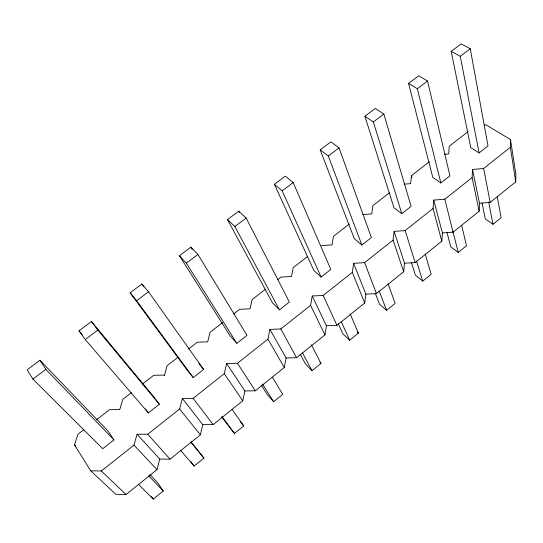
<?xml version="1.0" encoding="UTF-8"?>
<svg xmlns="http://www.w3.org/2000/svg" width="543" height="543" viewBox="0 0 543 543"><rect width="100%" height="100%" fill="white"/><g stroke="black" fill="none" stroke-linecap="round" stroke-linejoin="round"><path stroke-width="0.81" d="M510.488 139.537L510.352 147.316L483.637 168.459L472.519 169.504L472.111 177.581L444.819 199.179L433.735 200.109L442.409 232.927L453.059 232.16L479.157 211.22L479.503 203.252L490.186 202.376L515.755 181.864L515.85 174.174L510.488 139.537L485.985 124.849L484.342 125.033M433.735 200.109L433.036 208.498L405.153 230.565L394.109 231.386L404.542 263.219L415.157 262.561L441.798 241.187L442.409 232.927M394.109 231.386L393.112 240.087L364.611 262.642L353.615 263.341L365.88 294.15L376.462 293.6L403.666 271.778L404.542 263.219M429.398 161.712L411.465 175.66L410.637 183.609L404.094 184.199M353.615 263.341L352.305 272.376L323.173 295.433L312.218 296.003L326.404 325.732L336.938 325.305L364.72 303.021L365.88 294.15M312.218 296.003L310.589 305.39L280.799 328.963L269.898 329.397L286.08 357.993L296.566 357.688L324.945 334.922L326.404 325.732M269.898 329.397L267.93 339.144L237.461 363.26L226.621 363.552L244.879 390.953L255.312 390.784L284.315 367.516L286.08 357.993M226.621 363.552L224.3 373.672L193.125 398.338L182.353 398.487L202.783 424.633L213.155 424.599L242.796 400.822L244.879 390.953M83.86 429.615L77.948 434.217L74.486 444.86L90.701 470.815L101.324 470.978L133.978 445.145L137.06 434.237L159.751 459.059L170.061 459.168L200.36 434.862L202.783 424.633M137.06 434.237L147.757 434.237L179.658 408.994L182.353 398.487M90.701 470.815L115.754 494.259L126.003 494.51L156.981 469.661L159.751 459.059M138.295 484.186L153.241 499.098L163.294 490.967L157.518 482.571L149.902 474.65M180.547 450.303L194.095 466.05L203.937 458.088L190.96 441.724M221.802 417.085L234.42 433.436L243.746 425.888L232.078 409.449M261.414 385.326L267.258 394.571L273.611 401.732L282.754 394.34L272.335 377.161M300.218 354.212L305.41 363.83L312.015 370.672L320.974 363.423L311.383 344.791M338.241 323.716L342.809 333.701L349.658 340.223L358.434 333.117L350.059 313.786M375.301 293.295L379.476 304.161L386.555 310.379L395.161 303.415L388.109 283.86M411.356 262.378L415.436 275.192L422.725 281.118L431.169 274.29L425.21 254.11M446.95 232.261L450.697 246.78L458.204 252.42L466.485 245.721L461.686 225.413M482.089 203.163L485.293 218.91L493.003 224.273L501.121 217.702L497.245 196.471M113.969 439.898L102.736 448.722L32.919 379.082L27.15 369.844L39.931 360.233L108.084 431.135L113.969 439.898L45.822 369.335L39.931 360.233M148.348 412.877L159.323 404.25L153.065 395.935L91.455 321.49L79 330.857L85.258 339.551L148.348 412.877L145.497 408.988M193.267 377.568L203.652 369.41L148.524 291.767L141.899 283.975L130.144 292.813L186.948 369.831L193.267 377.568L136.666 300.72L130.144 292.813M236.836 343.319L246.99 335.343L197.944 254.436L190.898 247.126L179.434 255.746L230.191 335.981L236.836 343.319L186.378 263.172L179.434 255.746M279.448 309.829L289.371 302.03L246.142 218.035L238.696 211.179L227.51 219.589L272.491 302.879L279.448 309.829L234.861 226.553L227.51 219.589M321.123 277.073L330.836 269.443L293.159 182.523L285.333 176.102L274.419 184.315L313.868 270.489L321.123 277.073L282.156 190.831L274.419 184.315M361.896 245.029L371.398 237.556L339.036 147.866L330.857 141.866L320.2 149.882L354.362 238.791L361.896 245.029L328.298 155.977L320.2 149.882M401.8 213.664L411.099 206.354L383.826 114.037L375.301 108.444L364.896 116.263L393.994 207.772L401.8 213.664L373.34 121.958L364.896 116.263M440.855 182.964L449.957 175.81L427.551 81.009L418.707 75.796L408.546 83.439L432.791 177.398L440.855 182.964L417.316 88.74L408.546 83.439M479.096 152.909L488.008 145.904L470.265 48.755L461.116 43.902L451.185 51.368L470.788 147.655L479.096 152.909L460.26 56.302L451.185 51.368M96.355 419.902L109.503 409.68L119.752 409.578L122.827 399.322L131.365 392.684M142.531 384.003L153.689 375.322L164.006 375.084L164.407 375.593L167.122 365.697L178.28 357.016M188.788 348.844L197.319 342.205L207.704 341.832L210.073 332.289L222.549 322.59M233.707 313.908L239.619 309.313L250.065 308.804L252.095 299.607L265.235 289.385M277.724 279.679L281.009 277.12L291.503 276.496L293.22 267.624L307.698 256.364M349.298 224.008L333.47 236.32L332.065 244.873L321.517 245.619M389.419 192.806L372.878 205.675L371.765 213.915L362.799 214.641M467.944 131.732L449.258 146.264L448.701 153.927L444.595 154.334M32.919 379.082L45.822 369.335M85.258 339.551L97.828 330.056L159.323 404.25M136.666 300.72L148.524 291.767M186.378 263.172L197.944 254.436M234.861 226.553L246.142 218.035M282.156 190.831L293.159 182.523M328.298 155.977L339.036 147.866M373.34 121.958L383.826 114.037M417.316 88.74L427.551 81.009M460.26 56.302L470.265 48.755M357.287 332.044L358.434 333.117M74.486 444.86L75.715 446.034M101.324 470.978L126.003 494.51M319.868 362.296L320.974 363.423M148.694 475.851L163.294 490.967M133.978 445.145L156.981 469.661M147.757 434.237L170.061 459.168M79 330.857L82.292 334.692M198.853 363.681L203.652 369.41M240.162 421.558L243.746 425.888M190.96 442.43L203.937 458.088M179.658 408.994L200.36 434.862M193.125 398.338L213.155 424.599M91.455 321.49L97.828 330.056M190.593 461.319L194.095 466.05M221.944 416.501L234.42 433.436M141.899 283.975L143.861 286.731M224.3 373.672L242.796 400.822M151.49 496.485L153.241 499.098M237.461 363.26L255.312 390.784M262.459 384.016L273.611 401.732M190.898 247.126L192.222 249.291M267.93 339.144L284.315 367.516M280.799 328.963L296.566 357.688M302.526 352.943L312.015 370.672M238.696 211.179L239.47 212.68M310.589 305.39L324.945 334.922M323.173 295.433L336.938 325.305M341.337 321.816L349.658 340.223M352.305 272.376L364.72 303.021M364.611 262.642L376.462 293.6M379.231 290.98L386.555 310.379M393.112 240.087L403.666 271.778M405.153 230.565L415.157 262.561M416.515 261.081L422.725 281.118M411.465 175.66L411.92 177.262M433.036 208.498L441.798 241.187M452.964 231.433L458.204 252.42M444.819 199.179L453.059 232.16M472.111 177.581L479.157 211.22M472.519 169.504L479.503 203.252M488.639 201.874L493.003 224.273M483.637 168.459L490.186 202.376M510.352 147.316L515.755 181.864"/></g></svg>
